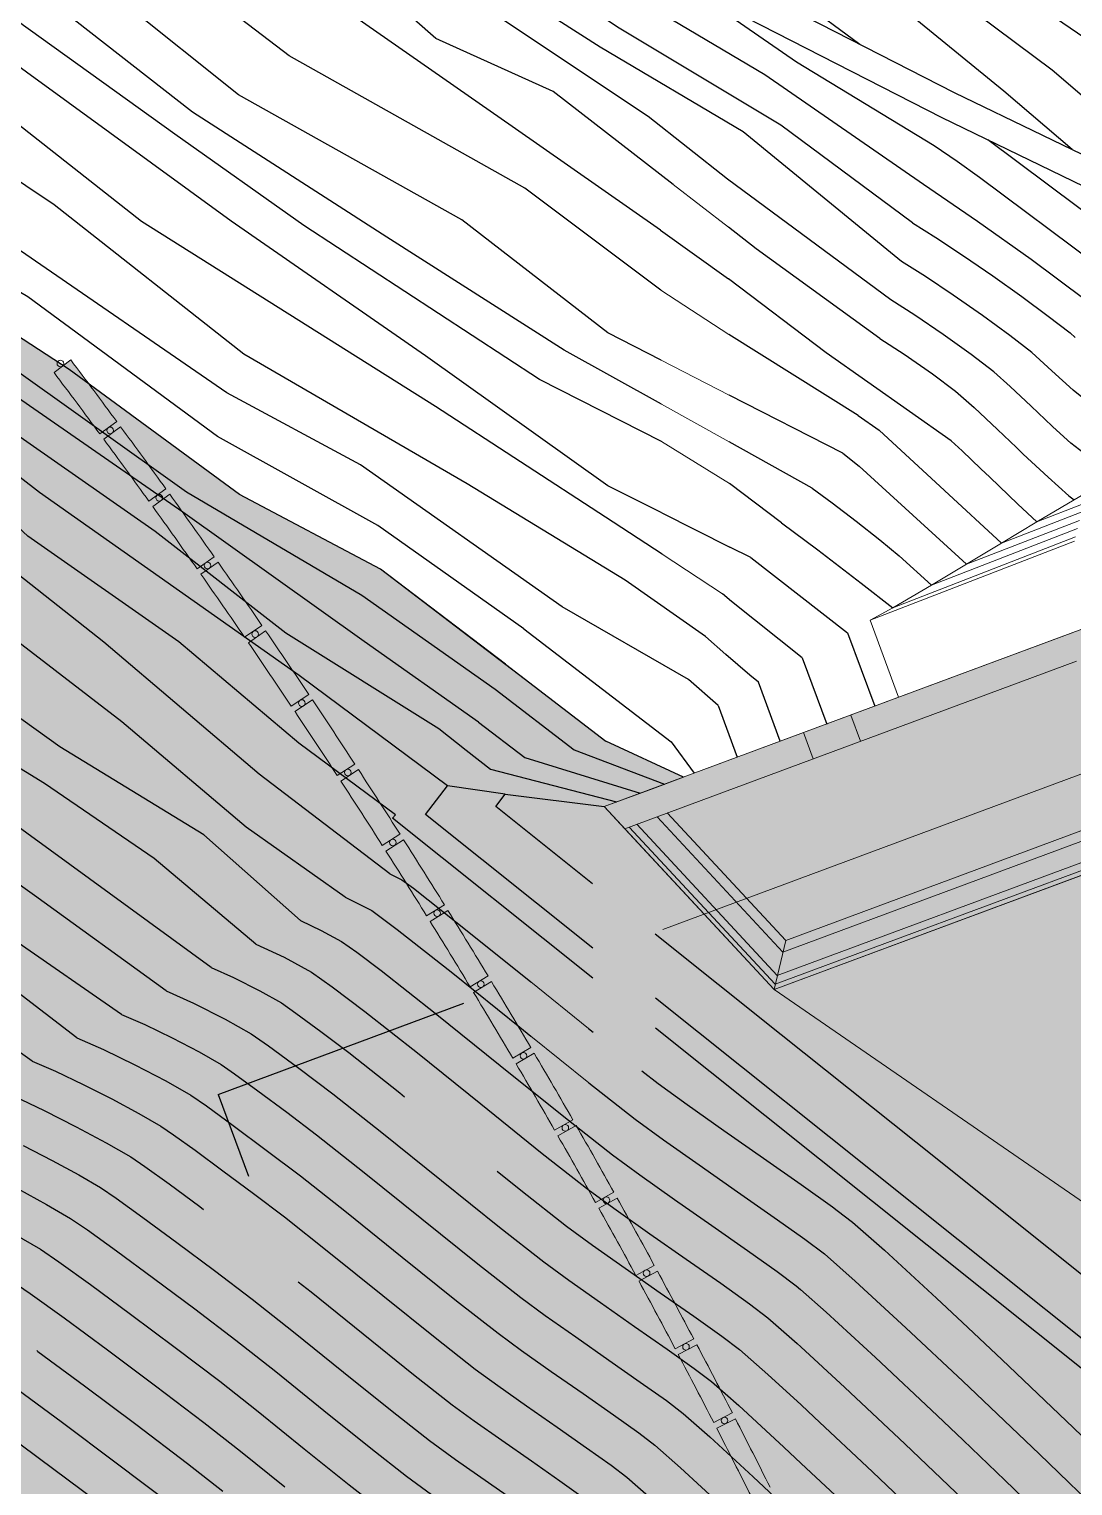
# Model space of a CAD drawing. Header units: millimetres. Extents: x -133 to 63340, y -143 to 109141.
# Drawn here: x 62345.86 to 62375.74, y 108720.06 to 108761.78 of the extents above; entities that cross this region are included whole.
import ezdxf
from ezdxf.enums import TextEntityAlignment as Align

# ---------------------------------------------------------------- set-up
doc = ezdxf.new("R2010")
doc.units = ezdxf.units.MM
doc.header["$MEASUREMENT"] = 0
for name, pattern in [('NASCOSTA', [9.525, 6.35, -3.175]), ('TRATTEGGIATA2', [9.525, 6.35, -3.175]), ('TRATTOPUNTO2', [12.7, 6.35, -3.175, 0, -3.175])]:
    doc.linetypes.add(name, pattern=pattern)
for name, color, linetype in [('colore lago', 131, 'Continuous'), ('curve livello 1m', 2, 'Continuous'), ('curve livello 5m', 7, 'Continuous'), ('curve livello di scavo 1 m', 2, 'Continuous'), ('LIN010CO', 2, 'Continuous'), ('LIN010TR', 2, 'NASCOSTA'), ('LIN018CO', 6, 'Continuous'), ('LIN025CO', 7, 'Continuous'), ('LIN07CO', 4, 'Continuous'), ('Strade', 7, 'Continuous'), ('TEXT050', 3, 'Continuous'), ('TRATTCOLO-30', 253, 'Continuous'), ('TRATTCOLO-32', 255, 'Continuous')]:
    doc.layers.add(name, color=color, linetype=linetype)
doc.layers.add('Colori bordi', color=5, linetype='Continuous', plot=False)
doc.layers.add('no_plot', color=5, linetype='Continuous', plot=False)
doc.styles.add('ARIAL', font='arial.ttf')

# ---------------------------------------------------------------- blocks, each defined once
blk = doc.blocks.new('SEZ1')
at = {"layer": 'LIN07CO'}
for q in [(-0.5, 1.5), (0, 0)]:
    blk.add_line((0, 1.5), q, dxfattribs=at)
at = {"layer": 'TEXT050', "style": 'ARIAL'}
blk.add_attdef('NOME_SEZIONE', text='', height=0.4, dxfattribs=at).set_placement((-0.25, 1.1667), align=Align.MIDDLE)
blk = doc.blocks.new('CONTORNO')
at = {"layer": 'Colori bordi', "lineweight": 0, "ltscale": 2, "flags": 128}
blk.add_lwpolyline([(9.426, 101.471, 0.76503), (-27.561, 123.114), (-31.83, 118.918, 0.278191), (-69.079, 126.141), (-85.83, 120.005), (-86.105, 120.756), (-102.99, 114.571), (-98.153, 109.314), (-85.2, 114.059), (-84.427, 113.219), (-89.144, 103.05), (-84.307, 97.793), (-77.785, 111.855), (-78.51, 112.191), (-77.184, 115.052, -0.198912), (-74.368, 117.643), (-67.474, 120.163, -0.281645), (-36.074, 114.45, 0.175507), (-40.663, 100.044), (-40.374, 92.645, 0.034114)], format="xyb", dxfattribs=at)
blk = doc.blocks.new('barrageflott')
at = {"layer": 'TRATTCOLO-32'}
h = blk.add_hatch(color=256, dxfattribs=at)
h.paths.add_polyline_path([(-40.677, 110.423), (-41.157, 110.064, -0.002639), (-39.854, 108.3), (-39.369, 108.655, 0.002639)])
h.paths.add_polyline_path([(-39.257, 108.501), (-39.742, 108.147, -0.002639), (-38.458, 106.369), (-37.97, 106.717, 0.002639)])
h.paths.add_polyline_path([(-37.86, 106.563), (-38.348, 106.214, -0.002639), (-37.085, 104.422), (-36.593, 104.764, 0.002639)])
h.paths.add_polyline_path([(-36.484, 104.608), (-36.977, 104.266, -0.002639), (-35.735, 102.459), (-35.238, 102.796, 0.002639)])
h.paths.add_polyline_path([(-35.131, 102.639), (-35.628, 102.302, -0.002639), (-34.406, 100.48), (-33.906, 100.812, 0.002639)])
h.paths.add_polyline_path([(-33.801, 100.653), (-34.302, 100.322, -0.002639), (-33.101, 98.487), (-32.597, 98.813, 0.002639)])
h.paths.add_polyline_path([(-32.494, 98.653), (-32.998, 98.328, -0.002639), (-31.819, 96.479), (-31.311, 96.799, 0.002639)])
h.paths.add_polyline_path([(-31.21, 96.638), (-31.718, 96.318, -0.002639), (-30.56, 94.456), (-30.048, 94.77, 0.002639)])
h.paths.add_polyline_path([(-29.949, 94.608), (-30.46, 94.294, -0.002639), (-29.324, 92.419), (-28.809, 92.727, 0.002639)])
h.paths.add_polyline_path([(-28.711, 92.564), (-29.226, 92.256, -0.002639), (-28.111, 90.367), (-27.593, 90.67, 0.002639)])
h.paths.add_polyline_path([(-27.497, 90.505), (-28.016, 90.203, -0.002639), (-26.922, 88.302), (-26.401, 88.599, 0.002639)])
h.paths.add_polyline_path([(-26.307, 88.433), (-26.829, 88.137, -0.002639), (-25.757, 86.224), (-25.232, 86.514, 0.002639)])
h.paths.add_polyline_path([(-25.14, 86.348), (-25.665, 86.058, -0.002639), (-24.616, 84.132), (-24.088, 84.416, 0.002639)])
h.paths.add_polyline_path([(-23.998, 84.249), (-24.526, 83.965, -0.002639), (-23.499, 82.027), (-22.967, 82.306, 0.002639)])
h.paths.add_polyline_path([(-22.879, 82.137), (-23.411, 81.859, -0.002639), (-22.406, 79.91), (-21.871, 80.182, 0.002639)])
h.paths.add_polyline_path([(-21.785, 80.013), (-22.32, 79.741, -0.002639), (-21.337, 77.78), (-20.799, 78.046, 0.002639)])
h.paths.add_polyline_path([(-20.715, 77.876), (-21.253, 77.61, -0.002639), (-20.293, 75.639), (-19.752, 75.898, 0.002639)])
h.paths.add_polyline_path([(-19.67, 75.727), (-20.211, 75.468, -0.002639), (-19.274, 73.485), (-18.73, 73.738, 0.002639)])
h.paths.add_polyline_path([(-16.684, 69.21), (-17.233, 68.969, -0.002639), (-16.365, 66.956), (-15.812, 67.19, 0.002639)])
h.paths.add_polyline_path([(-17.654, 71.394), (-18.201, 71.147, -0.002639), (-17.309, 69.143), (-16.76, 69.384, 0.002639)])
h.paths.add_polyline_path([(-18.65, 73.566), (-19.194, 73.313, -0.002639), (-18.279, 71.32), (-17.732, 71.567, 0.002639)])
at = {"layer": 'LIN010CO', "lineweight": 0}
for p, q in [((-41.157, 110.064), (-40.677, 110.423)), ((-39.854, 108.3), (-39.369, 108.655)), ((-39.742, 108.147), (-39.257, 108.501)), ((-38.458, 106.369), (-37.97, 106.717)), ((-38.348, 106.214), (-37.86, 106.563)), ((-37.085, 104.422), (-36.593, 104.764)), ((-36.977, 104.266), (-36.484, 104.608)), ((-35.735, 102.459), (-35.238, 102.796)), ((-35.628, 102.302), (-35.131, 102.639)), ((-34.406, 100.48), (-33.906, 100.812)), ((-34.302, 100.322), (-33.801, 100.653)), ((-33.101, 98.487), (-32.597, 98.813)), ((-32.998, 98.328), (-32.494, 98.653)), ((-31.819, 96.479), (-31.311, 96.799)), ((-31.718, 96.318), (-31.21, 96.638)), ((-30.56, 94.456), (-30.048, 94.77)), ((-30.46, 94.294), (-29.949, 94.608)), ((-29.324, 92.419), (-28.809, 92.727)), ((-29.226, 92.256), (-28.711, 92.564)), ((-28.111, 90.367), (-27.593, 90.67)), ((-28.016, 90.203), (-27.497, 90.505)), ((-26.922, 88.302), (-26.401, 88.599)), ((-26.829, 88.137), (-26.307, 88.433)), ((-25.757, 86.224), (-25.232, 86.514)), ((-25.665, 86.058), (-25.14, 86.348)), ((-24.616, 84.132), (-24.088, 84.416)), ((-24.526, 83.965), (-23.998, 84.249)), ((-23.499, 82.027), (-22.967, 82.306)), ((-23.411, 81.859), (-22.879, 82.137)), ((-22.406, 79.91), (-21.871, 80.182)), ((-22.32, 79.741), (-21.785, 80.013))]:
    blk.add_line(p, q, dxfattribs=at)
for centre in [(-40.974, 110.32), (-39.555, 108.401), (-38.159, 106.466), (-36.785, 104.515), (-35.433, 102.549), (-34.104, 100.567), (-32.798, 98.57), (-31.514, 96.558), (-30.254, 94.532), (-29.018, 92.491), (-27.804, 90.436), (-26.615, 88.368), (-25.449, 86.286), (-24.307, 84.191), (-23.189, 82.082), (-22.095, 79.962)]:
    blk.add_circle(centre, 0.095, dxfattribs=at)
for radius, start, end in [(208.344, 36.17394, 36.77881), (207.744, 36.17394, 36.77881), (208.344, 35.51677, 36.12164), (207.744, 35.51677, 36.12164), (208.344, 34.85959, 35.46446), (207.744, 34.85959, 35.46446), (208.344, 34.20242, 34.80729), (207.744, 34.20242, 34.80729), (208.344, 33.54525, 34.15012), (207.744, 33.54525, 34.15012), (208.344, 32.88807, 33.49294), (207.744, 32.88807, 33.49294), (208.344, 32.2309, 32.83577), (207.744, 32.2309, 32.83577), (208.344, 31.57373, 32.1786), (207.744, 31.57373, 32.1786), (207.744, 30.91655, 31.52142), (208.344, 30.91655, 31.52142), (207.744, 30.25938, 30.86425), (208.344, 30.25938, 30.86425), (207.744, 29.60221, 30.20708), (208.344, 29.60221, 30.20708), (207.744, 28.94503, 29.54991), (208.344, 28.94503, 29.54991), (207.744, 28.28786, 28.89273), (208.344, 28.28786, 28.89273), (207.744, 27.63069, 28.23556), (208.344, 27.63069, 28.23556), (207.744, 26.97352, 27.57839), (208.344, 26.97352, 27.57839), (207.744, 26.31634, 26.92121), (208.344, 26.31634, 26.92121)]:
    blk.add_arc((-207.55, -14.318), radius, start, end, dxfattribs=at)

msp = doc.modelspace()

# ---------------------------------------------------------------- hatches: boundary and pattern name
at = {"layer": 'colore lago', "linetype": 'Continuous', "lineweight": 0}
msp.add_hatch(color=256, dxfattribs=at).paths.add_polyline_path([(62394.5204, 108712.2459), (62395.117, 108711.6764), (62395.6406, 108710.6293), (62394.8002, 108710.3922), (62399.2235, 108704.7825), (62412.5003, 108708.5285), (62413.2067, 108707.6326), (62407.7302, 108697.8512), (62412.1535, 108692.2416), (62412.9472, 108693.6591), (62412.9542, 108692.0976), (62414.0082, 108690.1294), (62414.5077, 108689.1966), (62414.9207, 108688.4253), (62415.1861, 108687.9297), (62415.5083, 108687.3279), (62416.2931, 108686.7942), (62417.1906, 108686.23), (62417.969, 108685.782), (62418.4846, 108685.537), (62419.1884, 108685.4527), (62419.9557, 108685.3699), (62420.4783, 108685.1894), (62421.2527, 108684.8739), (62422.0468, 108684.518), (62422.5163, 108684.2624), (62423.4994, 108683.254), (62424.8803, 108681.83), (62425.6772, 108681.0253), (62426.388, 108680.3128), (62426.9073, 108679.7976), (62427.1296, 108679.5849), (62427.6677, 108679.3514), (62428.2779, 108678.8906), (62429.1097, 108678.186), (62429.7272, 108677.6064), (62430.0884, 108677.2216), (62430.467, 108676.3439), (62430.811, 108675.2778), (62431.1702, 108674.5108), (62431.6141, 108674.232), (62432.1182, 108673.9293), (62432.7182, 108673.2212), (62433.3642, 108672.3188), (62433.9717, 108671.5972), (62434.4688, 108671.2781), (62434.9585, 108671.0103), (62435.4179, 108670.7577), (62435.9831, 108670.3933), (62436.7708, 108669.8635), (62437.6389, 108669.2648), (62438.4457, 108668.6941), (62439.3646, 108668.0159), (62440.4199, 108667.2144), (62441.2951, 108666.53), (62442.2044, 108665.791), (62443.0885, 108665.0571), (62443.8645, 108664.3988), (62444.449, 108663.8865), (62444.7591, 108663.591), (62445.3244, 108662.7111), (62445.8151, 108661.9895), (62446.4679, 108661.7513), (62448.1936, 108661.1408), (62446.5378, 108652.8014), (62446.3027, 108651.6172), (62440.9509, 108652.5219), (62435.4435, 108653.0423), (62429.8796, 108653.2134), (62424.3375, 108653.0217), (62418.7888, 108652.4748), (62413.313, 108651.5404), (62407.8947, 108650.2381), (62402.5829, 108648.6194), (62397.4028, 108646.6292), (62392.3471, 108644.2966), (62387.4709, 108641.6608), (62382.7641, 108638.6807), (62378.5736, 108635.667), (62374.4327, 108632.2574), (62370.3747, 108628.4632), (62367.341, 108625.2477), (62364.0711, 108621.403), (62361.5015, 108617.9735), (62358.4141, 108613.3566), (62355.6386, 108608.5282), (62353.1888, 108603.5582), (62351.0878, 108598.4147), (62349.3183, 108593.1368), (62347.9014, 108587.7584), (62346.8307, 108582.3046), (62346.1263, 108576.8084), (62345.7933, 108571.4278), (62345.8092, 108565.8708), (62346.181, 108560.3104), (62346.9476, 108554.8198), (62348.0569, 108549.3677), (62348.9382, 108546.1575), (62347.7101, 108543.5061), (62343.6536, 108541.931), (62342.917, 108542.5188), (62342.059, 108542.9833), (62341.337, 108543.1852), (62340.5752, 108542.9743), (62339.6342, 108542.4682), (62338.6626, 108541.9356), (62337.8087, 108541.6455), (62337.3125, 108541.7296), (62336.3871, 108541.9326), (62334.0999, 108542.5173), (62331.1652, 108543.3198), (62327.978, 108544.2057), (62324.9329, 108545.0408), (62322.4248, 108545.6908), (62321.6797, 108545.8539), (62320.815, 108546.034), (62320.3039, 108546.1522), (62319.6879, 108546.4466), (62318.9296, 108546.8157), (62317.7863, 108547.2996), (62316.4033, 108547.8555), (62314.8859, 108548.4511), (62313.3395, 108549.0541), (62311.8694, 108549.6324), (62310.5809, 108550.1538), (62309.5794, 108550.586), (62308.9211, 108550.911), (62307.8794, 108551.5619), (62304.9319, 108553.2472), (62301.7635, 108555.25), (62299.7834, 108556.5397), (62298.9389, 108745.4947), (62330.7416, 108763.2145), (62333.3772, 108761.0595), (62337.2747, 108758.1642), (62341.9795, 108755.3069), (62347.0136, 108752.0356), (62351.8854, 108748.4512), (62355.9183, 108746.3193), (62362.3694, 108741.3887), (62363.4846, 108740.874), (62364.5999, 108740.3594), (62363.7039, 108740.0266), (62362.3265, 108739.5151), (62367.187, 108734.2797), (62380.1191, 108739.0825), (62380.8954, 108738.2464), (62376.2242, 108728.0558), (62381.0848, 108722.8205), (62382.5581, 108726.0346), (62383.6394, 108725.543), (62383.921, 108725.2729), (62384.545, 108724.7826), (62385.3252, 108724.2188), (62386.1902, 108723.6166), (62387.0683, 108723.0109), (62387.888, 108722.4367), (62388.5779, 108721.9292), (62389.0664, 108721.5233), (62389.5101, 108720.9867), (62390.0985, 108720.2676), (62390.648, 108719.643), (62391.287, 108718.9268), (62391.6211, 108718.5385), (62391.925, 108717.8958), (62392.2269, 108717.0545), (62392.8338, 108715.1478), (62393.1436, 108714.2685), (62393.4608, 108713.5627)])
at = {"layer": 'TRATTCOLO-30', "linetype": 'Continuous', "lineweight": 0}
h = msp.add_hatch(color=256, dxfattribs=at)
h.dxf.hatch_style = 1
h.paths.add_polyline_path([(62419.7844, 108705.8709), (62419.0863, 108706.2617), (62419.1519, 108706.3789, -0.1419505), (62422.7188, 108709.896), (62423.281, 108710.2005), (62421.7999, 108713.9785), (62419.5162, 108713.3342), (62409.5531, 108695.5394), (62411.6173, 108692.9215), (62412.1535, 108692.2416), (62417.8943, 108702.4952)])
h.paths.add_polyline_path([(62419.5162, 108713.3342), (62413.1604, 108711.541), (62397.4005, 108707.0944), (62399.2235, 108704.7825), (62412.5003, 108708.5285), (62413.2067, 108707.6326), (62407.7302, 108697.8512), (62409.5531, 108695.5394)])
h.paths.add_polyline_path([(62421.7999, 108713.9785), (62420.6703, 108716.8601), (62412.3241, 108714.5052), (62412.1068, 108715.2752), (62394.8002, 108710.3922), (62397.4005, 108707.0944), (62413.1604, 108711.541)])
edge = h.paths.add_edge_path()
edge.add_line((62390.9352, 108742.7154), (62387.8242, 108748.1312))
edge.add_line((62387.8242, 108748.1312), (62379.4623, 108745.0257))
edge.add_line((62379.4623, 108745.0257), (62379.1838, 108745.7756))
edge.add_line((62379.1838, 108745.7756), (62362.3265, 108739.5151))
edge.add_line((62362.3265, 108739.5151), (62367.187, 108734.2798))
edge.add_line((62367.187, 108734.2798), (62380.1191, 108739.0825))
edge.add_line((62380.1191, 108739.0825), (62380.8954, 108738.2464))
edge.add_line((62380.8954, 108738.2464), (62376.2242, 108728.0559))
edge.add_line((62376.2242, 108728.0559), (62381.0848, 108722.8205))
edge.add_line((62381.0848, 108722.8205), (62387.544, 108736.9119))
edge.add_line((62387.544, 108736.9119), (62386.8168, 108737.2453))
edge.add_line((62386.8168, 108737.2453), (62388.1307, 108740.1117))
edge.add_arc((62392.6759, 108738.0282), 5, 110.37415, 155.37415, ccw=False)

# ---------------------------------------------------------------- linework, layer by layer
at = {"layer": 'Colori bordi', "linetype": 'Continuous', "lineweight": 0, "flags": 128}
msp.add_lwpolyline([(62341.9795, 108755.3069), (62347.0136, 108752.0356), (62351.8854, 108748.4512), (62355.9183, 108746.3193), (62362.3694, 108741.3887), (62363.4846, 108740.874), (62364.5999, 108740.3594), (62363.7039, 108740.0266), (62362.3265, 108739.5151), (62367.187, 108734.2797), (62380.1191, 108739.0825)], dxfattribs=at)
at = {"layer": 'curve livello 1m', "color": 152, "linetype": 'TRATTEGGIATA2', "ltscale": 5, "flags": 128}
msp.add_lwpolyline([(62367.3675, 108741.3872), (62366.7408, 108743.0745), (62366.4973, 108743.2788), (62365.8061, 108743.8722), (62365.2243, 108744.3833), (62362.9259, 108746.0039), (62358.4047, 108748.7577), (62352.0062, 108752.474), (62346.5764, 108756.7494), (62339.4099, 108761.5719), (62335.7211, 108764.3294), (62334.7187, 108765.4305)], dxfattribs=at)
at = {"layer": 'curve livello 5m', "color": 2}
for p, q in [((62363.9402, 108756.0252), (62365.8867, 108754.6284)), ((62363.9764, 108747.9269), (62365.9211, 108746.9478)), ((62369.2898, 108744.492), (62370.0701, 108742.3909)), ((62359.5012, 108743.5894), (62362.3694, 108741.3887)), ((62364.5999, 108740.3594), (62362.3694, 108741.3887))]:
    msp.add_line(p, q, dxfattribs=at)
at = {"layer": 'curve livello 5m', "color": 2, "flags": 128}
for points in [[(62376.5355, 108761.2133), (62372.4346, 108764.0281), (62369.343, 108766.9111), (62365.2498, 108771.0569), (62359.9779, 108775.5596), (62357.7511, 108778.2637)], [(62363.9402, 108756.0252), (62359.6897, 108758.9923), (62353.5132, 108763.3099), (62347.8807, 108767.4488), (62343.7151, 108770.4431)], [(62363.9764, 108747.9269), (62362.4282, 108748.7064), (62357.209, 108752.4279), (62351.6423, 108756.2866), (62343.4998, 108762.2143), (62338.2118, 108765.7969), (62337.1434, 108766.7815)], [(62371.4641, 108757.3366), (62366.927, 108760.473), (62363.2954, 108762.6294), (62360.6603, 108764.6997), (62358.0318, 108766.3888)], [(62359.5012, 108743.5894), (62359.5012, 108743.5894), (62355.9183, 108746.3194), (62351.8854, 108748.4512), (62347.0136, 108752.0356), (62341.9795, 108755.3069), (62337.2747, 108758.1642), (62333.3772, 108761.0595), (62330.7416, 108763.2146)], [(62356.3464, 108739.2816), (62353.5871, 108741.3351), (62350.1522, 108744.2339), (62345.8296, 108747.2556), (62341.6297, 108751.1647), (62334.765, 108755.8221), (62326.4689, 108760.8339)], [(62376.097, 108754.026), (62374.5457, 108755.1836), (62373.0112, 108756.2691), (62371.4641, 108757.3366)], [(62351.0695, 108734.9069), (62344.6599, 108739.5759), (62341.7377, 108741.728), (62334.6222, 108746.3999), (62331.5517, 108748.3273), (62327.6557, 108751.147), (62322.7146, 108753.8874), (62319.2671, 108756.8212)], [(62372.2544, 108749.9918), (62368.683, 108752.5147), (62365.8867, 108754.6284)], [(62372.2544, 108749.9918), (62372.5691, 108749.6996), (62373.1054, 108749.1894)], [(62373.1054, 108749.1894), (62373.3618, 108748.9455), (62374.169, 108748.1766), (62374.7139, 108747.668)], [(62366.5223, 108746.6451), (62365.9211, 108746.9478)], [(62366.5223, 108746.6451), (62369.2898, 108744.492)], [(62361.9996, 108734.6039), (62356.2677, 108739.1831), (62356.2677, 108739.1831), (62356.3464, 108739.2816)], [(62351.0695, 108734.9069), (62351.7176, 108734.6154), (62352.4633, 108734.2392), (62353.0829, 108733.8912), (62353.0829, 108733.8912), (62353.4951, 108733.6029), (62354.2108, 108733.0755), (62355.0154, 108732.4673), (62356.4709, 108731.3197), (62356.6121, 108731.2059)], [(62393.7296, 108705.9755), (62392.2274, 108707.178), (62385.6136, 108715.7393), (62363.7987, 108733.1667)], [(62344.673, 108731.5513), (62345.4154, 108731.2287), (62346.2949, 108730.811), (62347.2132, 108730.3477), (62348.0719, 108729.8886), (62348.7725, 108729.4833), (62349.1774, 108729.2075), (62349.8677, 108728.7102), (62350.749, 108728.0608), (62350.8583, 108727.979)], [(62359.2582, 108729.0742), (62359.9401, 108728.5251), (62361.2509, 108727.4973), (62361.2509, 108727.4973), (62361.9933, 108726.9553), (62362.9266, 108726.2954), (62363.9327, 108725.5919), (62364.8932, 108724.9191), (62365.6897, 108724.3514), (62366.2039, 108723.9632), (62366.2039, 108723.9632), (62367.0133, 108723.2495), (62367.9599, 108722.3768)], [(62353.5689, 108725.9047), (62353.9372, 108725.6143), (62355.4236, 108724.4165), (62356.8692, 108723.2525), (62357.977, 108722.3839), (62357.977, 108722.3839), (62358.6044, 108721.9258), (62359.3932, 108721.3681), (62360.2435, 108720.7735), (62361.0552, 108720.2049), (62361.7284, 108719.7251), (62362.163, 108719.397), (62362.163, 108719.397), (62362.8471, 108718.7938), (62363.9683, 108717.7601), (62365.3759, 108716.4374), (62366.9191, 108714.9676), (62367.9976, 108713.9261)], [(62346.0791, 108723.9345), (62346.1146, 108723.9089), (62347.4444, 108722.929), (62348.92, 108721.8248), (62350.3988, 108720.7011), (62350.3988, 108720.7011), (62351.4035, 108719.9089)], [(62367.9599, 108722.3768), (62368.34, 108722.0263), (62370.0056, 108720.4613), (62371.8314, 108718.7222), (62372.6145, 108717.9661)]]:
    msp.add_lwpolyline(points, dxfattribs=at)
at = {"layer": 'curve livello di scavo 1 m', "linetype": 'Continuous', "lineweight": 0}
for p, q in [((62375.7939, 108747.1216), (62369.937, 108744.8503)), ((62369.937, 108744.8503), (62370.7558, 108742.6456))]:
    msp.add_line(p, q, dxfattribs=at)
at = {"layer": 'LIN010CO', "linetype": 'Continuous', "lineweight": 0}
for p, q in [((62379.4472, 108739.8062), (62367.4409, 108735.3473)), ((62379.8692, 108739.3518), (62367.2815, 108734.6769)), ((62367.222, 108734.4266), (62363.043, 108738.9278)), ((62367.2815, 108734.6769), (62363.2601, 108739.0084)), ((62367.4409, 108735.3473), (62363.8414, 108739.2243)), ((62380.0267, 108739.1821), (62367.222, 108734.4266)), ((62367.5209, 108735.6838), (62367.187, 108734.2797))]:
    msp.add_line(p, q, dxfattribs=at)
at = {"layer": 'LIN010TR', "linetype": 'TRATTOPUNTO2', "lineweight": 0, "ltscale": 5, "flags": 128}
msp.add_lwpolyline([(62364.0005, 108735.9978), (62389.909, 108745.6198), (62397.2585, 108748.3493, -0.4489543), (62441.6795, 108724.7485), (62454.4122, 108672.368)], format="xyb", dxfattribs=at)
at = {"layer": 'LIN018CO', "color": 2, "lineweight": 0}
for p, q in [((62374.7139, 108747.668), (62376.1086, 108748.489)), ((62373.7, 108747.0604), (62374.7139, 108747.668)), ((62372.6951, 108746.4562), (62373.7, 108747.0604))]:
    msp.add_line(p, q, dxfattribs=at)
at = {"layer": 'LIN018CO', "color": 2}
for p, q in [((62359.2191, 108739.513), (62359.4887, 108739.8685)), ((62361.9876, 108737.3014), (62359.2191, 108739.513)), ((62367.3952, 108732.9814), (62363.7866, 108735.8642))]:
    msp.add_line(p, q, dxfattribs=at)
at = {"layer": 'LIN018CO', "color": 2, "lineweight": 0, "flags": 128}
msp.add_lwpolyline([(62369.937, 108744.8503), (62370.5843, 108745.2086), (62371.6931, 108745.853), (62372.6951, 108746.4562)], dxfattribs=at)
at = {"layer": 'LIN018CO', "color": 2, "flags": 128}
for points in [[(62361.9958, 108735.4645), (62357.2093, 108739.2883), (62357.8378, 108740.1074)], [(62393.7257, 108706.8368), (62392.7086, 108707.651), (62386.0946, 108716.2125), (62363.7948, 108734.0273)], [(62371.2437, 108729.9069), (62367.3952, 108732.9814)], [(62375.0921, 108726.8325), (62371.2437, 108729.9069)], [(62378.9406, 108723.758), (62375.0921, 108726.8325)]]:
    msp.add_lwpolyline(points, dxfattribs=at)
at = {"layer": 'LIN025CO', "linetype": 'Continuous', "lineweight": 0}
for p, q in [((62362.3265, 108739.5151), (62375.7659, 108744.5062)), ((62362.9156, 108738.8805), (62375.8477, 108743.6832)), ((62369.3826, 108742.1356), (62369.6611, 108741.3856)), ((62368.0313, 108741.6337), (62368.3098, 108740.8838)), ((62379.2354, 108740.0344), (62367.5209, 108735.6838)), ((62362.9156, 108738.8805), (62362.3265, 108739.5151)), ((62367.5209, 108735.6838), (62364.1332, 108739.3327)), ((62367.187, 108734.2797), (62362.9156, 108738.8805)), ((62380.1191, 108739.0825), (62367.187, 108734.2797)), ((62376.2242, 108728.0558), (62367.187, 108734.2797))]:
    msp.add_line(p, q, dxfattribs=at)
at = {"layer": 'no_plot', "linetype": 'Continuous', "lineweight": 0}
for p, q in [((62364.2988, 108757.334), (62365.8801, 108756.1102)), ((62363.9479, 108754.3049), (62365.8939, 108753.0336)), ((62363.9569, 108752.2972), (62365.9016, 108751.3009)), ((62363.9625, 108751.0407), (62365.9076, 108749.9575)), ((62363.9673, 108749.9688), (62365.9129, 108748.7668)), ((62376.038, 108748.1815), (62374.7139, 108747.668)), ((62375.9295, 108747.7104), (62372.6951, 108746.4562)), ((62375.9837, 108747.946), (62373.7, 108747.0604)), ((62375.8211, 108747.2394), (62370.5843, 108745.2086)), ((62375.8753, 108747.4749), (62371.6931, 108745.853)), ((62363.9817, 108746.7433), (62365.7092, 108745.6108)), ((62361.8803, 108733.1592), (62360.2233, 108734.4935)), ((62361.8872, 108731.6067), (62360.2302, 108732.9387))]:
    msp.add_line(p, q, dxfattribs=at)
at = {"layer": 'no_plot'}
for p, q in [((62360.0293, 108744.6063), (62364.2417, 108741.3742)), ((62367.9917, 108743.7741), (62368.695, 108741.8802)), ((62359.2058, 108742.876), (62361.4695, 108741.1391)), ((62365.5859, 108742.4121), (62366.1363, 108740.93)), ((62358.732, 108741.9299), (62360.0496, 108740.9189)), ((62364.2417, 108741.3742), (62364.8967, 108740.4696)), ((62358.3707, 108741.1304), (62359.073, 108740.5915)), ((62360.0496, 108740.9189), (62363.3579, 108739.8981)), ((62361.4695, 108741.1391), (62364.0557, 108740.1573)), ((62359.073, 108740.5915), (62362.6803, 108739.6465)), ((62359.4887, 108739.8685), (62357.8378, 108740.1074)), ((62359.4887, 108739.8685), (62362.3265, 108739.5151))]:
    msp.add_line(p, q, dxfattribs=at)
at = {"layer": 'no_plot', "flags": 128}
for points in [[(62375.1505, 108760.6111), (62370.3512, 108764.1998), (62368.1696, 108766.0911), (62363.9907, 108769.1503), (62359.4451, 108773.2036), (62355.3221, 108776.9104)], [(62373.7656, 108760.009), (62370.0848, 108763.0218), (62367.634, 108764.3687), (62363.635, 108767.7003), (62360.0911, 108770.4907), (62356.7279, 108773.3725), (62353.3924, 108775.8352)], [(62369.647, 108761.3451), (62367.9352, 108762.6059), (62365.1521, 108764.4659), (62362.4375, 108766.5342), (62359.0955, 108769.2933), (62355.1986, 108772.0499), (62351.7915, 108774.9432)], [(62370.8416, 108755.1289), (62366.3005, 108758.8408), (62362.2149, 108761.2667), (62355.0411, 108765.8514), (62349.044, 108770.5319), (62347.2886, 108772.4342)], [(62370.5304, 108754.0251), (62365.8538, 108757.4809), (62363.582, 108759.2813), (62358.587, 108762.6083), (62352.6869, 108765.8409), (62347.8705, 108769.7119), (62345.9025, 108771.6619)], [(62364.2988, 108757.334), (62360.8624, 108759.9933), (62357.5053, 108761.5172), (62354.3236, 108764.3093), (62348.1478, 108768.4458), (62344.6326, 108770.9544)], [(62371.1529, 108756.2328), (62367.3862, 108759.0267), (62362.7558, 108761.8123), (62358.9415, 108764.3299), (62355.6709, 108766.7594), (62351.4027, 108769.5466), (62350.3741, 108770.6507)], [(62363.9479, 108754.3049), (62360.0512, 108757.2307), (62353.3056, 108761.0148), (62347.8068, 108765.2206), (62342.0763, 108769.53)], [(62363.9569, 108752.2972), (62362.4283, 108753.0803), (62358.2517, 108756.3211), (62351.8539, 108759.8987), (62345.3099, 108765.14), (62340.6301, 108768.7242)], [(62363.9625, 108751.0407), (62361.1819, 108752.5893), (62356.1035, 108755.8261), (62350.5381, 108759.4074), (62344.6212, 108764.0274), (62339.4619, 108768.0733)], [(62363.9673, 108749.9688), (62360.4723, 108751.749), (62353.7239, 108756.1572), (62350.0357, 108758.776), (62344.4684, 108762.7734), (62340.6405, 108765.5997), (62338.3715, 108767.4658)], [(62363.9817, 108746.7433), (62362.3629, 108747.8045), (62357.493, 108750.9728), (62349.0757, 108756.2752), (62343.0195, 108761.0332), (62337.8702, 108764.6164), (62335.9767, 108766.1314)], [(62364.7395, 108743.1557), (62361.1258, 108745.233), (62355.35, 108749.2989), (62351.5256, 108751.3623), (62345.6111, 108755.4275), (62342.5466, 108758.1878), (62338.0929, 108761.358), (62333.7788, 108764.3207), (62333.3539, 108764.67)], [(62360.0291, 108744.6064), (62355.8434, 108747.5673), (62351.2537, 108750.1128), (62345.8251, 108754.1108), (62340.4696, 108757.2769), (62335.3879, 108761.2765), (62331.9336, 108763.8787)], [(62329.7503, 108762.6622), (62334.0243, 108759.7969), (62338.8859, 108756.358), (62345.0283, 108752.339), (62350.3709, 108748.5295), (62355.3902, 108745.5704), (62359.2057, 108742.8761)], [(62371.7753, 108758.4404), (62367.8308, 108760.8392), (62364.8771, 108762.8866)], [(62358.7318, 108741.93), (62355.4494, 108744.2396), (62350.267, 108747.9434), (62344.9249, 108751.6464), (62338.6223, 108755.7711), (62333.4932, 108759.4751), (62329.173, 108762.3406)], [(62357.8378, 108740.1074), (62353.5897, 108743.273), (62346.1638, 108748.5107), (62340.0181, 108753.275), (62334.2951, 108757.4574), (62327.4265, 108761.3674)], [(62328.1099, 108761.7482), (62330.5599, 108760.4203), (62334.2449, 108758.0942), (62338.8382, 108755.1332), (62343.701, 108751.428), (62349.4706, 108747.4074), (62353.2115, 108744.4958), (62357.5907, 108741.7469), (62358.3707, 108741.1304)], [(62377.5415, 108758.5561), (62375.1505, 108760.6111)], [(62356.1867, 108737.5913), (62352.4505, 108740.443), (62347.9977, 108744.2243), (62341.7655, 108749.138), (62338.0777, 108751.909), (62327.1471, 108758.829), (62325.1546, 108760.1016)], [(62375.719, 108758.33), (62373.7656, 108760.009)], [(62354.9074, 108736.9202), (62352.0771, 108738.9209), (62348.5148, 108741.9459), (62343.7367, 108745.6193), (62340.4382, 108748.4417), (62335.9457, 108751.0347), (62328.6052, 108755.9295), (62323.3986, 108759.1232)], [(62376.4224, 108755.0344), (62373.0715, 108757.5348), (62372.426, 108757.9914), (62371.7753, 108758.4404)], [(62405.1097, 108735.1866), (62402.2764, 108737.8582), (62401.6123, 108738.476), (62401.2505, 108738.8043), (62391.4855, 108745.4465), (62390.2738, 108746.2473), (62389.4044, 108746.7016), (62388.4587, 108747.2676), (62387.4911, 108747.866), (62386.5491, 108748.4656), (62385.6801, 108749.0354), (62384.9314, 108749.5442), (62384.3505, 108749.961), (62383.9847, 108750.2548), (62383.4617, 108750.9169), (62383.0408, 108751.2528), (62382.2017, 108751.9052), (62376.7479, 108756.0427), (62373.3104, 108758.6078)], [(62353.6281, 108736.2491), (62350.8622, 108738.7077), (62346.7435, 108741.2278), (62338.5772, 108747.0895), (62333.4844, 108750.3518), (62328.7662, 108753.3171), (62323.5997, 108756.3551), (62321.5121, 108758.0721)], [(62352.3488, 108735.578), (62349.4463, 108738.0295), (62346.3001, 108740.1806), (62343.1549, 108742.1077), (62337.9838, 108746.1909), (62332.7439, 108748.9299), (62327.6504, 108752.3415), (62322.7826, 108755.3809), (62320.4953, 108757.5055)], [(62349.7902, 108734.2358), (62346.0158, 108736.9689), (62340.6215, 108740.8271), (62336.9509, 108743.3492), (62332.3065, 108746.5388), (62327.8148, 108748.9826), (62324.3705, 108750.983), (62321.0747, 108753.2081), (62317.7986, 108756.003)], [(62370.2192, 108752.9213), (62366.6776, 108755.4931), (62365.8801, 108756.1102)], [(62371.1529, 108756.2328), (62371.8228, 108755.8122), (62372.6092, 108755.2913), (62373.4493, 108754.7138), (62374.2806, 108754.1236), (62375.0402, 108753.5644), (62375.6655, 108753.0799), (62375.6655, 108753.0799), (62375.808, 108752.9484)], [(62348.5109, 108733.5647), (62345.424, 108735.697), (62341.9021, 108738.3691), (62337.558, 108741.1867), (62331.7161, 108744.9683), (62326.924, 108747.784), (62322.1312, 108750.749), (62319.9568, 108752.6805), (62316.4863, 108755.2718)], [(62376.2403, 108751.0486), (62375.7468, 108751.4381), (62375.1414, 108751.9987), (62374.5718, 108752.5228), (62373.9365, 108753.0119), (62373.1564, 108753.5796), (62372.3208, 108754.1634), (62371.5194, 108754.7007), (62370.8416, 108755.1289)], [(62347.2316, 108732.8935), (62342.8076, 108736.2826), (62339.5884, 108738.0601), (62335.6194, 108740.5061), (62330.7509, 108743.6948), (62324.6843, 108747.6247), (62320.4162, 108750.1441), (62317.4928, 108752.5948), (62314.9728, 108754.4284)], [(62375.149, 108750.4109), (62374.5482, 108750.9809), (62373.9473, 108751.5499), (62373.4781, 108751.9657), (62372.8299, 108752.4604), (62372.0305, 108753.0329), (62371.2179, 108753.5867), (62370.5304, 108754.0251)], [(62345.9523, 108732.2224), (62341.3173, 108735.5293), (62336.5262, 108738.121), (62331.9565, 108741.311), (62327.7621, 108744.0547), (62323.7168, 108746.8737), (62319.2994, 108749.3925), (62314.73, 108752.5078), (62313.7517, 108753.7481)], [(62369.5968, 108750.7136), (62365.8939, 108753.0336)], [(62370.2192, 108752.9213), (62370.918, 108752.4695), (62371.7199, 108751.9093), (62372.3844, 108751.4085), (62372.3844, 108751.4085), (62372.9144, 108750.9448), (62373.5898, 108750.3115), (62374.1262, 108749.7998)], [(62369.1537, 108749.6347), (62365.9016, 108751.3009)], [(62369.5968, 108750.7136), (62370.197, 108750.2943), (62372.0637, 108748.5709)], [(62384.9837, 108742.0735), (62384.8537, 108742.112), (62383.9137, 108742.3754), (62383.0381, 108742.6359), (62382.3428, 108742.8905), (62381.9752, 108743.1044), (62381.4815, 108743.5782), (62380.9523, 108744.2932), (62380.3564, 108745.2078), (62379.7487, 108746.1699), (62379.184, 108747.0271), (62378.7169, 108747.6271), (62378.2179, 108748.0352), (62377.3613, 108748.6677), (62376.4246, 108749.3551), (62375.6856, 108749.9277), (62375.166, 108750.3948), (62375.149, 108750.4109)], [(62368.2766, 108748.6382), (62365.9076, 108749.9575)], [(62374.1262, 108749.7998), (62374.3242, 108749.6109), (62375.0312, 108748.9455), (62375.6244, 108748.4174), (62375.6244, 108748.4174), (62375.7822, 108748.2968)], [(62369.1537, 108749.6347), (62369.6251, 108749.268), (62372.6951, 108746.4562)], [(62367.3995, 108747.6416), (62365.9129, 108748.7668)], [(62368.2766, 108748.6382), (62368.8527, 108748.2126), (62369.5384, 108747.6867), (62370.2168, 108747.1514), (62370.771, 108746.6976), (62370.771, 108746.6976), (62371.6931, 108745.853)], [(62372.0637, 108748.5709), (62373.7, 108747.0604)], [(62367.3995, 108747.6416), (62368.4428, 108746.8709), (62369.6847, 108745.9184), (62370.5843, 108745.2086)], [(62367.9917, 108743.7741), (62365.9707, 108745.3863), (62365.7092, 108745.6108)], [(62365.5859, 108742.4121), (62364.7395, 108743.1557)], [(62356.1867, 108737.5913), (62356.5313, 108737.4175), (62356.862, 108737.1738), (62358.4979, 108735.884), (62360.2233, 108734.4935)], [(62354.9074, 108736.9202), (62355.6692, 108736.5359), (62356.4004, 108735.9972), (62357.9911, 108734.7429), (62359.9132, 108733.194), (62360.2302, 108732.9387)], [(62353.6281, 108736.2491), (62354.227, 108735.9703), (62354.8071, 108735.6543), (62354.8071, 108735.6543), (62355.2437, 108735.3428), (62355.9387, 108734.8206), (62355.9387, 108734.8206), (62357.4844, 108733.6018), (62359.352, 108732.0968), (62361.1684, 108730.6342), (62362.5605, 108729.5427), (62362.5605, 108729.5427), (62363.3488, 108728.9672), (62364.34, 108728.2663), (62365.4084, 108727.5192), (62366.4283, 108726.8048), (62367.2742, 108726.2019), (62367.8202, 108725.7897), (62367.8202, 108725.7897), (62367.9451, 108725.6796)], [(62352.3488, 108735.578), (62353.1596, 108735.2006), (62353.945, 108734.7728), (62353.945, 108734.7728), (62354.536, 108734.351), (62355.477, 108733.6439), (62355.477, 108733.6439), (62356.9777, 108732.4607), (62358.7908, 108730.9996), (62360.5543, 108729.5797), (62361.9057, 108728.52), (62361.9057, 108728.52), (62362.671, 108727.9612), (62363.6333, 108727.2809), (62364.6706, 108726.5555), (62365.6608, 108725.8619), (62366.4819, 108725.2767), (62367.0121, 108724.8765), (62367.0121, 108724.8765), (62367.8466, 108724.1406), (62367.9524, 108724.0431)], [(62349.7902, 108734.2358), (62350.5726, 108733.8838), (62351.4728, 108733.4297), (62352.2209, 108733.0096), (62352.2209, 108733.0096), (62352.7184, 108732.6616), (62353.5824, 108732.0249), (62354.5537, 108731.2907), (62354.5537, 108731.2907), (62355.9642, 108730.1786), (62357.6684, 108728.8052), (62359.3259, 108727.4706), (62360.5961, 108726.4746), (62360.5961, 108726.4746), (62361.3155, 108725.9494), (62362.22, 108725.3099), (62363.1949, 108724.6282), (62364.1256, 108723.9762), (62364.8974, 108723.4262), (62365.3957, 108723.05), (62365.3957, 108723.05), (62366.1801, 108722.3584), (62367.4657, 108721.1731), (62367.9673, 108720.7017)], [(62348.5109, 108733.5647), (62349.1731, 108733.2729), (62349.9575, 108732.8913), (62350.7305, 108732.4872), (62351.3588, 108732.128), (62351.3588, 108732.128), (62351.7439, 108731.8626), (62352.4132, 108731.3756), (62353.2387, 108730.7613), (62354.0921, 108730.1141), (62354.0921, 108730.1141), (62355.4574, 108729.0375), (62357.1072, 108727.7081), (62358.7117, 108726.4161), (62359.9414, 108725.4519), (62359.9414, 108725.4519), (62360.6377, 108724.9435), (62361.5133, 108724.3245), (62362.457, 108723.6645), (62363.358, 108723.0334), (62364.1052, 108722.5009), (62364.5875, 108722.1367), (62364.5875, 108722.1367), (62365.3468, 108721.4672), (62366.5914, 108720.3198), (62367.9749, 108719.0198)], [(62361.8803, 108733.1592), (62362.0065, 108733.0575)], [(62347.2316, 108732.8935), (62347.9908, 108732.559), (62348.8901, 108732.1215), (62349.7764, 108731.6582), (62350.4967, 108731.2465), (62350.4967, 108731.2465), (62350.9382, 108730.9422), (62351.7056, 108730.3838), (62352.652, 108729.6794), (62353.6304, 108728.9375), (62353.6304, 108728.9375), (62354.9507, 108727.8964), (62356.546, 108726.6109), (62358.0975, 108725.3616), (62359.2866, 108724.4293), (62359.2866, 108724.4293), (62359.9599, 108723.9376), (62360.8066, 108723.339), (62361.7192, 108722.7008), (62362.5904, 108722.0906), (62363.3129, 108721.5756), (62363.7793, 108721.2235), (62363.7793, 108721.2235), (62364.5136, 108720.5761), (62365.717, 108719.4666)], [(62345.9523, 108732.2224), (62346.6191, 108731.9327), (62347.4092, 108731.5574), (62348.234, 108731.1413), (62349.0053, 108730.729), (62349.6346, 108730.3649), (62349.6346, 108730.3649), (62349.9983, 108730.1172), (62350.6183, 108729.6704), (62351.41, 108729.0871), (62352.2884, 108728.4298), (62353.1688, 108727.7609), (62353.1688, 108727.7609), (62354.444, 108726.7554), (62355.9848, 108725.5137), (62357.4833, 108724.307), (62358.6318, 108723.4066), (62358.6318, 108723.4066), (62359.2822, 108722.9317), (62360.0999, 108722.3535), (62360.9814, 108721.7372), (62361.8228, 108721.1477), (62362.5206, 108720.6504), (62362.9712, 108720.3103), (62362.9712, 108720.3103), (62363.6803, 108719.685)], [(62363.4066, 108731.9515), (62363.87, 108731.5881), (62363.87, 108731.5881), (62364.7043, 108730.979), (62365.7534, 108730.2373), (62366.8841, 108729.4466), (62367.9635, 108728.6904), (62368.8587, 108728.0525), (62368.9982, 108727.9472)], [(62361.8872, 108731.6067), (62363.2153, 108730.5654), (62363.2153, 108730.5654), (62364.0266, 108729.9731), (62365.0467, 108729.2518), (62366.1462, 108728.4829), (62367.1959, 108727.7476), (62367.9382, 108727.2186)], [(62345.688, 108729.8122), (62346.5204, 108729.3823), (62347.2822, 108728.9683), (62347.9104, 108728.6017), (62347.9104, 108728.6017), (62348.3565, 108728.2979), (62349.1171, 108727.7499), (62350.0881, 108727.0344), (62351.1656, 108726.2281), (62352.2454, 108725.4076), (62352.2454, 108725.4076), (62353.4305, 108724.4732), (62354.8624, 108723.3193), (62356.255, 108722.198), (62357.3222, 108721.3612), (62357.3222, 108721.3612), (62358.0692, 108720.8182), (62359.0125, 108720.1544), (62359.9855, 108719.4743)], [(62345.53, 108728.5729), (62346.362, 108728.1206), (62347.0483, 108727.7201), (62347.0483, 108727.7201), (62347.5356, 108727.3883), (62348.3664, 108726.7897), (62349.4272, 108726.0081), (62350.6042, 108725.1273), (62351.7838, 108724.231), (62351.7838, 108724.231), (62352.9238, 108723.3321), (62354.3012, 108722.2222), (62355.6408, 108721.1435), (62356.6675, 108720.3385), (62356.6675, 108720.3385), (62357.3861, 108719.8162)], [(62368.9981, 108727.9472), (62369.4366, 108727.6161), (62369.4366, 108727.6161), (62370.3463, 108726.814), (62371.8374, 108725.4393), (62372.5842, 108724.7375)], [(62345.4419, 108727.2729), (62346.1863, 108726.8386), (62346.1863, 108726.8386), (62346.7147, 108726.4786), (62347.6158, 108725.8294), (62348.7662, 108724.9817), (62350.0428, 108724.0265), (62351.3221, 108723.0544), (62351.3221, 108723.0544), (62352.417, 108722.1911), (62353.74, 108721.125), (62355.0266, 108720.0889), (62356.0127, 108719.3158)], [(62367.9382, 108727.2186), (62368.0664, 108727.1272), (62368.6284, 108726.7029), (62368.6284, 108726.7029), (62369.5131, 108725.9229), (62370.9631, 108724.586), (62372.5917, 108723.0557)], [(62345.3242, 108725.957), (62345.8938, 108725.569), (62346.8652, 108724.8691), (62348.1053, 108723.9554), (62349.4814, 108722.9256), (62350.8605, 108721.8778), (62350.8605, 108721.8778), (62351.9103, 108721.05), (62353.1787, 108720.0278)], [(62367.9451, 108725.6796), (62368.6798, 108725.0318), (62370.0887, 108723.7328), (62371.8574, 108722.0709), (62372.5993, 108721.3642)], [(62372.5842, 108724.7376), (62373.7092, 108723.6804), (62375.7613, 108721.7258), (62377.793, 108719.764), (62377.793, 108719.764), (62377.991, 108719.5645), (62379.1821, 108718.7253), (62380.8188, 108717.5783), (62380.8188, 108717.5783), (62381.1716, 108717.3221), (62381.7164, 108716.8057), (62382.2994, 108716.2103), (62382.9151, 108715.5469), (62383.5582, 108714.8268), (62384.2234, 108714.0611), (62384.9054, 108713.2608), (62385.5989, 108712.4371), (62386.2986, 108711.6012), (62386.999, 108710.7641), (62387.695, 108709.937), (62388.3812, 108709.1311), (62388.8103, 108708.6363)], [(62367.9524, 108724.0431), (62369.2144, 108722.8795), (62370.9315, 108721.2661), (62372.6069, 108719.6703)], [(62372.5917, 108723.0557), (62372.7833, 108722.8756), (62374.7788, 108720.9749), (62376.7546, 108719.0672)], [(62345.3639, 108722.9486), (62346.7834, 108721.9027), (62348.3585, 108720.724), (62349.9371, 108719.5245)], [(62344.6133, 108721.9884), (62346.1225, 108720.8763), (62347.7971, 108719.6231)], [(62372.5993, 108721.3642), (62373.7964, 108720.224), (62375.7161, 108718.3703)], [(62367.9673, 108720.7017), (62369.0796, 108719.6565), (62370.8489, 108717.9713), (62372.6007, 108716.2797), (62372.6007, 108716.2797), (62372.6221, 108716.2581)]]:
    msp.add_lwpolyline(points, dxfattribs=at)
at = {"layer": 'Strade', "color": 2, "linetype": 'Continuous', "flags": 128}
for points in [[(62372.3499, 108759.9618), (62351.8761, 108770.44), (62348.4108, 108773.0595)], [(62372.0012, 108759.2418), (62351.7411, 108769.6072), (62347.7216, 108772.6755)], [(62441.5371, 108712.6289), (62434.5713, 108718.1288), (62427.3451, 108722.0757), (62421.0028, 108723.9763), (62416.6499, 108725.2984), (62411.5387, 108732.4396), (62402.9527, 108740.2338), (62391.3065, 108747.659), (62384.703, 108752.1587), (62377.4136, 108757.5093), (62372.3499, 108759.9618)], [(62440.9848, 108712.0457), (62434.1286, 108717.4591), (62427.0352, 108721.3334), (62420.7717, 108723.2104), (62416.1574, 108724.6118), (62410.9378, 108731.9046), (62402.4653, 108739.5958), (62390.8662, 108746.991), (62384.2409, 108751.5055), (62376.9991, 108756.8211), (62372.0012, 108759.2418)]]:
    msp.add_lwpolyline(points, dxfattribs=at)

# ---------------------------------------------------------------- block references
at = {"layer": 'curve livello 1m', "linetype": 'Continuous', "lineweight": 0, "rotation": 0.2553795768294865}
msp.add_blockref('barrageflott', (62388.222, 108642.0671), dxfattribs=at)
at = {"layer": 'LIN025CO', "xscale": 5.000000000000002, "yscale": 5.000000000000002, "zscale": 5.000000000000002, "rotation": 110.3741515996499}
msp.add_blockref('SEZ1', (62358.3029, 108733.8818), dxfattribs=at)
at = {"layer": 'TRATTCOLO-32', "linetype": 'Continuous', "lineweight": 0, "rotation": 0.2560608715202138}
msp.add_blockref('CONTORNO', (62465.8278, 108625.4058), dxfattribs=at)

doc.saveas('drawing.dxf')
